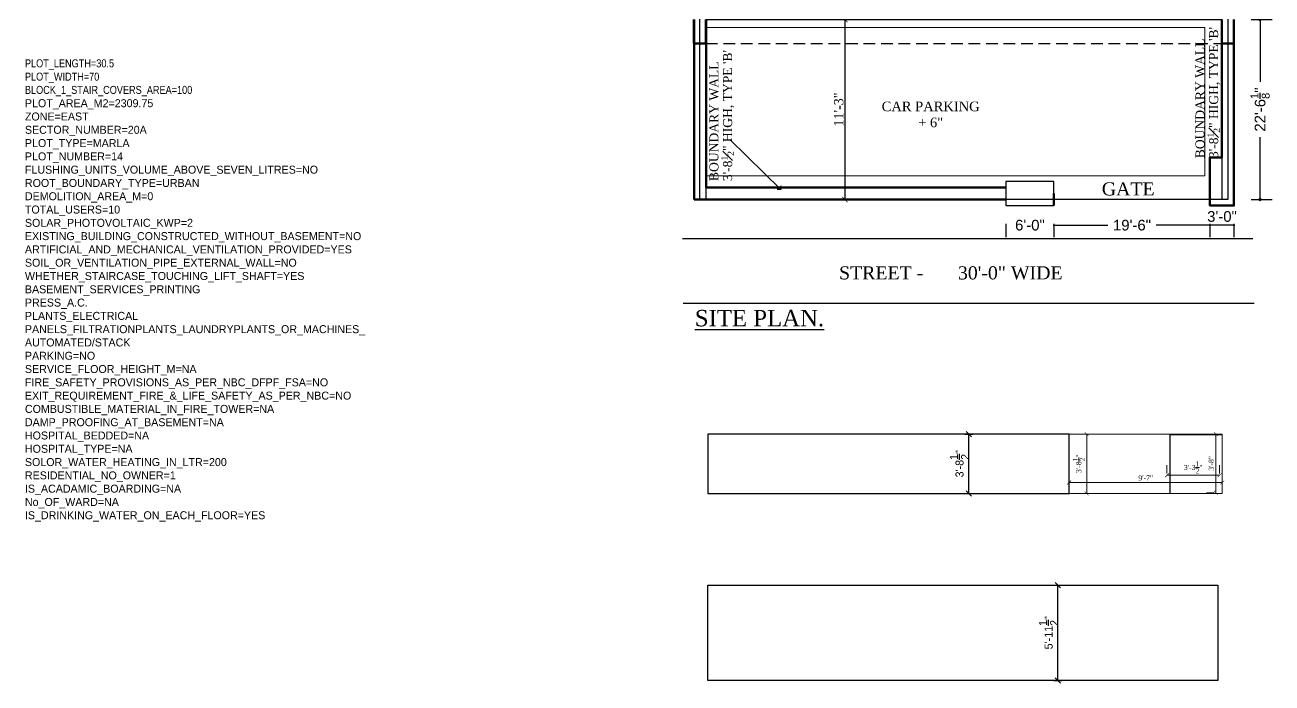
# Model space of a CAD drawing. Header units: feet. Extents: x -3489 to 100857, y -7396 to -4185.
# Drawn here: x 99899 to 100834, y -6189 to -5696 of the extents above; entities that cross this region are included whole.
import ezdxf
from ezdxf.enums import TextEntityAlignment as Align

# ---------------------------------------------------------------- set-up
doc = ezdxf.new("R2010")
doc.units = ezdxf.units.FT
doc.header["$MEASUREMENT"] = 0
doc.linetypes.add('CENTER', pattern=[2, 1.25, -0.25, 0.25, -0.25])
doc.linetypes.add('HIDDEN', pattern=[0.375, 0.25, -0.125])
for name, color, linetype, plot in [('BLK_1_LVL_0_FRONT_SETBACK', 2, 'Continuous', False), ('COMPOUNDWALL', 4, 'Continuous', False), ('PLAN_INFO', 1, 'Continuous', False), ('PLOT_BOUNDARY', 70, 'Continuous', False)]:
    doc.layers.add(name, color=color, linetype=linetype, plot=plot)
for name, color, linetype in [('DIMENSIONS', 7, 'Continuous'), ('DOOR', 175, 'Continuous'), ('PROJECTION', 7, 'HIDDEN'), ('TEXT', 5, 'Continuous'), ('WALL', 1, 'Continuous')]:
    doc.layers.add(name, color=color, linetype=linetype)
for name, color, linetype, lineweight in [('MAIN_GATE', 7, 'Continuous', 0), ('OPEN_PARKING', 7, 'Continuous', 0), ('WICKET_GATE', 7, 'Continuous', 0)]:
    doc.layers.add(name, color=color, linetype=linetype, lineweight=lineweight)
doc.styles.add('33', font='arial.ttf', dxfattribs={"height": 8})
doc.styles.add('SHABNAM', font='times.ttf')
doc.styles.add('VEENU', font='times.ttf')
doc.styles.add('VINOD', font='times.ttf')
doc.dimstyles.new('arrow', dxfattribs={"dimtxt": 6, "dimasz": 4, "dimexe": 3, "dimexo": 6, "dimgap": 0, "dimtad": 1, "dimzin": 3, "dimdsep": 46, "dimlunit": 4, "dimtxsty": 'Standard', "dimblk": 'OBLIQUE', "dimcen": 12, "dimclrd": 7, "dimclre": 256, "dimclrt": 7, "dimadec": 0, "dimazin": 0, "dimtfac": 1, "dimtofl": 0, "dimtmove": 0, "dimatfit": 3, "dimfxl": 3, "dimfxlon": 1, "dimtolj": 1, "dimtzin": 0, "dimlwd": -1, "dimlwe": -1, "dimarcsym": 0})
doc.dimstyles.get("Standard").update_dxf_attribs({"dimtxt": 3.75, "dimasz": 2.875, "dimexe": 1.25, "dimexo": 7.5, "dimgap": 1.5, "dimtad": 1, "dimdec": 1, "dimzin": 3, "dimdsep": 46, "dimlunit": 4, "dimtxsty": 'VINOD', "dimblk": 'ARCHTICK', "dimblk1": 'ARCHTICK', "dimblk2": 'ARCHTICK', "dimcen": 0.09, "dimclrd": 256, "dimclre": 256, "dimclrt": 256, "dimadec": 0, "dimazin": 0, "dimtfac": 1, "dimtdec": 1, "dimtofl": 0, "dimtmove": 2, "dimatfit": 3, "dimfxl": 2, "dimtolj": 1, "dimtzin": 0, "dimlwd": -1, "dimlwe": -1, "dimarcsym": 0})
doc.dimstyles.new('Standard$0', dxfattribs={"dimtxt": 9, "dimasz": 9, "dimexe": 9, "dimexo": 9, "dimgap": 4.8125, "dimtad": 0, "dimdec": 3, "dimzin": 3, "dimdsep": 46, "dimlunit": 4, "dimtxsty": '33', "dimblk": 'DOTSMALL', "dimblk1": 'ARCHTICK', "dimblk2": 'ARCHTICK', "dimcen": 0.09, "dimclrd": 256, "dimclre": 256, "dimclrt": 256, "dimadec": 0, "dimazin": 0, "dimtfac": 0.75, "dimtdec": 3, "dimtix": 1, "dimtofl": 0, "dimtmove": 2, "dimatfit": 3, "dimldrblk": 'DOTSMALL', "dimfxl": 1, "dimtolj": 1, "dimtzin": 0, "dimlwd": -1, "dimlwe": -1, "dimarcsym": 0})
doc.dimstyles.new('VINOD 1', dxfattribs={"dimtxt": 7, "dimasz": 4, "dimexe": 0.25, "dimexo": 2, "dimgap": 1, "dimtad": 1, "dimzin": 3, "dimdsep": 46, "dimlunit": 4, "dimtxsty": 'VINOD', "dimblk": 'ARCHTICK', "dimcen": 0.09, "dimclrd": 256, "dimclre": 256, "dimclrt": 256, "dimadec": 0, "dimazin": 0, "dimtfac": 1, "dimtofl": 0, "dimtmove": 2, "dimatfit": 3, "dimldrblk": 'OPEN90', "dimfxl": 0.25, "dimtolj": 1, "dimtzin": 0, "dimlwd": -1, "dimlwe": -1, "dimarcsym": 0})

# ---------------------------------------------------------------- blocks, each defined once
blk = doc.blocks.new('_DotSmall')
at = {"color": 0, "linetype": 'ByBlock', "const_width": 0.5}
blk.add_lwpolyline([(-0.0625, 0, 1), (0.0625, 0, 1)], format="xyb", close=True, dxfattribs=at)
blk = doc.blocks.new('*D48')
at = {"layer": 'Defpoints', "color": 0, "transparency": 16777216}
for p in [(100809.28, -5691.46), (100809.28, -5826.54), (100825.01, -5826.54)]:
    blk.add_point(p, dxfattribs=at)
at = {"layer": 'DIMENSIONS', "transparency": 16777216}
for p, q in [((100818.28, -5691.46), (100834.01, -5691.46)), ((100825.01, -5691.46), (100825.01, -5738.21)), ((100825.01, -5826.54), (100825.01, -5779.8)), ((100818.28, -5826.54), (100834.01, -5826.54))]:
    blk.add_line(p, q, dxfattribs=at)
at = {"layer": 'DIMENSIONS', "transparency": 16777216, "xscale": 4, "yscale": 4, "zscale": 4}
for p, rotation in [((100825.01, -5691.46), 90), ((100825.01, -5826.54), 270)]:
    blk.add_blockref('_DotSmall', p, dxfattribs=dict(at, rotation=rotation))
at = {"layer": 'DIMENSIONS', "lineweight": 25, "transparency": 16777216, "insert": (100825.01, -5759), "char_height": 8, "attachment_point": 5, "rotation": 90, "style": '33'}
blk.add_mtext('\\A1;22\'-6{\\H0.75x;\\S1/8;}"', dxfattribs=at)
blk = doc.blocks.new('_ArchTick')
at = {"color": 0, "linetype": 'ByBlock', "const_width": 0.15}
blk.add_lwpolyline([(-0.5, -0.5), (0.5, 0.5)], dxfattribs=at)
blk = doc.blocks.new('*D50')
at = {"layer": 'Defpoints', "color": 0, "transparency": 16777216}
for p in [(100787.47, -5835.77), (100805.47, -5835.77), (100787.47, -5845.77)]:
    blk.add_point(p, dxfattribs=at)
at = {"layer": 'DIMENSIONS', "transparency": 16777216}
for p, q in [((100787.47, -5844.77), (100787.47, -5854.77)), ((100805.47, -5845.77), (100787.47, -5845.77)), ((100805.47, -5844.77), (100805.47, -5854.77))]:
    blk.add_line(p, q, dxfattribs=at)
at = {"layer": 'DIMENSIONS', "transparency": 16777216, "xscale": 2.5, "yscale": 2.5, "zscale": 2.5, "rotation": 180}
blk.add_blockref('_DotSmall', (100787.47, -5845.77), dxfattribs=at)
at = {"layer": 'DIMENSIONS', "transparency": 16777216, "xscale": 2.5, "yscale": 2.5, "zscale": 2.5}
blk.add_blockref('_DotSmall', (100805.47, -5845.77), dxfattribs=at)
at = {"layer": 'DIMENSIONS', "lineweight": 25, "transparency": 16777216, "insert": (100796.47, -5839.27), "char_height": 8, "attachment_point": 5, "style": '33'}
blk.add_mtext('\\A1;3\'-0"', dxfattribs=at)
blk = doc.blocks.new('*D51')
at = {"layer": 'Defpoints', "color": 0, "transparency": 16777216}
for p in [(100670.47, -5835.77), (100787.47, -5835.77), (100670.47, -5845.77)]:
    blk.add_point(p, dxfattribs=at)
at = {"layer": 'DIMENSIONS', "transparency": 16777216}
for p, q in [((100670.47, -5844.77), (100670.47, -5854.77)), ((100670.47, -5845.77), (100710.79, -5845.77)), ((100787.47, -5845.77), (100747.15, -5845.77)), ((100787.47, -5844.77), (100787.47, -5854.77))]:
    blk.add_line(p, q, dxfattribs=at)
at = {"layer": 'DIMENSIONS', "transparency": 16777216, "xscale": 2.5, "yscale": 2.5, "zscale": 2.5, "rotation": 180}
blk.add_blockref('_DotSmall', (100670.47, -5845.77), dxfattribs=at)
at = {"layer": 'DIMENSIONS', "transparency": 16777216, "xscale": 2.5, "yscale": 2.5, "zscale": 2.5}
blk.add_blockref('_DotSmall', (100787.47, -5845.77), dxfattribs=at)
at = {"layer": 'DIMENSIONS', "lineweight": 25, "transparency": 16777216, "insert": (100728.97, -5845.77), "char_height": 8, "attachment_point": 5, "style": '33'}
blk.add_mtext('\\A1;19\'-6"', dxfattribs=at)
blk = doc.blocks.new('*D52')
at = {"layer": 'Defpoints', "color": 0, "transparency": 16777216}
for p in [(100634.47, -5835.77), (100670.47, -5835.77), (100634.47, -5845.77)]:
    blk.add_point(p, dxfattribs=at)
at = {"layer": 'DIMENSIONS', "transparency": 16777216}
for p, q in [((100634.47, -5844.77), (100634.47, -5854.77)), ((100670.47, -5844.77), (100670.47, -5854.77))]:
    blk.add_line(p, q, dxfattribs=at)
at = {"layer": 'DIMENSIONS', "lineweight": 25, "transparency": 16777216, "insert": (100652.47, -5845.77), "char_height": 8, "attachment_point": 5, "style": '33'}
blk.add_mtext('\\A1;6\'-0"', dxfattribs=at)
blk = doc.blocks.new('_Open90')
at = {"color": 0, "linetype": 'ByBlock', "lineweight": -2}
for p, q in [((0, 0), (-1, 0)), ((-0.5, 0.5), (0, 0)), ((0, 0), (-0.5, -0.5))]:
    blk.add_line(p, q, dxfattribs=at)
blk = doc.blocks.new('*D187')
at = {"layer": 'BLK_1_LVL_0_FRONT_SETBACK', "linetype": 'CENTER', "transparency": 16777216}
for p, q in [((100513.68, -5691.46), (100513.43, -5691.46)), ((100513.68, -5826.54), (100513.43, -5826.54))]:
    blk.add_line(p, q, dxfattribs=at)
at = {"layer": 'BLK_1_LVL_0_FRONT_SETBACK', "transparency": 16777216}
blk.add_line((100513.68, -5691.46), (100513.68, -5826.54), dxfattribs=at)
at = {"layer": 'Defpoints', "color": 0, "transparency": 16777216}
for p in [(100513.68, -5691.46), (100513.68, -5826.54), (100513.68, -5826.54)]:
    blk.add_point(p, dxfattribs=at)
at = {"layer": 'BLK_1_LVL_0_FRONT_SETBACK', "transparency": 16777216, "xscale": 4, "yscale": 4, "zscale": 4}
for p, rotation in [((100513.68, -5691.46), 90), ((100513.68, -5826.54), 270)]:
    blk.add_blockref('_ArchTick', p, dxfattribs=dict(at, rotation=rotation))
at = {"layer": 'BLK_1_LVL_0_FRONT_SETBACK', "transparency": 16777216, "insert": (100509.12, -5759), "char_height": 7, "attachment_point": 5, "rotation": 90, "style": 'VINOD'}
blk.add_mtext('\\A1;11\'-3"', dxfattribs=at)
blk = doc.blocks.new('*D199')
at = {"layer": 'Defpoints', "color": 0, "transparency": 16777216}
for p in [(100695.01, -6002.49, 0), (100695.01, -6046.99, 0), (100695.01, -6046.99)]:
    blk.add_point(p, dxfattribs=at)
at = {"layer": 'MAIN_GATE', "transparency": 16777216}
for p, q in [((100695.01, -6002.49), (100695.01, -6046.99)), ((100702.51, -6002.49), (100696.26, -6002.49)), ((100702.51, -6046.99), (100696.26, -6046.99))]:
    blk.add_line(p, q, dxfattribs=at)
at = {"layer": 'MAIN_GATE', "transparency": 16777216, "xscale": 2.875, "yscale": 2.875, "zscale": 2.875}
for p, rotation in [((100695.01, -6002.49), 90), ((100695.01, -6046.99), 270)]:
    blk.add_blockref('_ArchTick', p, dxfattribs=dict(at, rotation=rotation))
at = {"layer": 'MAIN_GATE', "transparency": 16777216, "insert": (100689.11, -6024.74), "char_height": 3.75, "attachment_point": 5, "rotation": 90, "style": 'VINOD'}
blk.add_mtext('\\A1;3\'-8{\\H1x;\\S1/2;}"', dxfattribs=at)
blk = doc.blocks.new('*D200')
at = {"layer": 'Defpoints', "color": 0, "transparency": 16777216}
for p in [(100681.87, -6029.87, 0), (100796.66, -6029.87), (100796.66, -6038.84)]:
    blk.add_point(p, dxfattribs=at)
at = {"layer": 'MAIN_GATE', "transparency": 16777216}
for p, q in [((100681.87, -6037.37), (100681.87, -6040.09)), ((100681.87, -6038.84), (100796.66, -6038.84)), ((100796.66, -6037.37), (100796.66, -6040.09))]:
    blk.add_line(p, q, dxfattribs=at)
at = {"layer": 'MAIN_GATE', "transparency": 16777216, "xscale": 2.875, "yscale": 2.875, "zscale": 2.875, "rotation": 180}
blk.add_blockref('_ArchTick', (100681.87, -6038.84), dxfattribs=at)
at = {"layer": 'MAIN_GATE', "transparency": 16777216, "xscale": 2.875, "yscale": 2.875, "zscale": 2.875}
blk.add_blockref('_ArchTick', (100796.66, -6038.84), dxfattribs=at)
at = {"layer": 'MAIN_GATE', "transparency": 16777216, "insert": (100739.26, -6035.43), "char_height": 3.75, "attachment_point": 5, "style": 'VINOD'}
blk.add_mtext('\\A1;9\'-7"', dxfattribs=at)
blk = doc.blocks.new('*D197')
at = {"layer": 'Defpoints', "color": 0, "transparency": 16777216}
for p in [(100755.22, -6033.37), (100794.57, -6033.37), (100794.57, -6033.37)]:
    blk.add_point(p, dxfattribs=at)
at = {"layer": 'WICKET_GATE', "transparency": 16777216}
for p, q in [((100755.22, -6025.87), (100755.22, -6032.12)), ((100794.57, -6025.87), (100794.57, -6032.12)), ((100755.22, -6033.37), (100794.57, -6033.37))]:
    blk.add_line(p, q, dxfattribs=at)
at = {"layer": 'WICKET_GATE', "transparency": 16777216, "xscale": 2.875, "yscale": 2.875, "zscale": 2.875, "rotation": 180}
blk.add_blockref('_ArchTick', (100755.22, -6033.37), dxfattribs=at)
at = {"layer": 'WICKET_GATE', "transparency": 16777216, "xscale": 2.875, "yscale": 2.875, "zscale": 2.875}
blk.add_blockref('_ArchTick', (100794.57, -6033.37), dxfattribs=at)
at = {"layer": 'WICKET_GATE', "transparency": 16777216, "insert": (100774.9, -6027.47), "char_height": 3.75, "attachment_point": 5, "style": 'VINOD'}
blk.add_mtext('\\A1;3\'-3{\\H1x;\\S1/2;}"', dxfattribs=at)
blk = doc.blocks.new('*D198')
at = {"layer": 'Defpoints', "color": 0, "transparency": 16777216}
for p in [(100792.29, -6002.44), (100791.85, -6046.44), (100792.29, -6046.44)]:
    blk.add_point(p, dxfattribs=at)
at = {"layer": 'WICKET_GATE', "transparency": 16777216}
for p, q in [((100784.79, -6002.44), (100790.6, -6002.44)), ((100791.85, -6002.44), (100791.85, -6046.44)), ((100784.79, -6046.44), (100790.6, -6046.44))]:
    blk.add_line(p, q, dxfattribs=at)
at = {"layer": 'WICKET_GATE', "transparency": 16777216, "xscale": 2.875, "yscale": 2.875, "zscale": 2.875}
for p, rotation in [((100791.85, -6002.44), 90), ((100791.85, -6046.44), 270)]:
    blk.add_blockref('_ArchTick', p, dxfattribs=dict(at, rotation=rotation))
at = {"layer": 'WICKET_GATE', "transparency": 16777216, "insert": (100788.44, -6024.44), "char_height": 3.75, "attachment_point": 5, "rotation": 90, "style": 'VINOD'}
blk.add_mtext('\\A1;3\'-8"', dxfattribs=at)
blk = doc.blocks.new('_Oblique')
at = {"layer": 'DOOR', "color": 0, "lineweight": -2}
blk.add_line((-0.5, -0.5), (0.5, 0.5), dxfattribs=at)
blk = doc.blocks.new('*D201')
at = {"layer": 'COMPOUNDWALL', "transparency": 16777216}
for p, q in [((100670.47, -6115.75), (100676.47, -6115.75)), ((100670.47, -6187.25), (100676.47, -6187.25))]:
    blk.add_line(p, q, dxfattribs=at)
at = {"layer": 'COMPOUNDWALL', "color": 7, "transparency": 16777216}
blk.add_line((100673.47, -6187.25), (100673.47, -6115.75), dxfattribs=at)
at = {"layer": 'Defpoints', "color": 0, "transparency": 16777216}
for p in [(100630.63, -6115.75), (100673.47, -6115.75), (100630.63, -6187.25)]:
    blk.add_point(p, dxfattribs=at)
at = {"layer": 'COMPOUNDWALL', "color": 7, "transparency": 16777216, "xscale": 4, "yscale": 4, "zscale": 4}
for p, rotation in [((100673.47, -6115.75), 90), ((100673.47, -6187.25), 270)]:
    blk.add_blockref('_Oblique', p, dxfattribs=dict(at, rotation=rotation))
at = {"layer": 'COMPOUNDWALL', "color": 7, "transparency": 16777216, "insert": (100666.47, -6151.5), "char_height": 6, "attachment_point": 5, "rotation": 90}
blk.add_mtext('\\A1;5\'-11{\\H1x;\\S1/2;}"', dxfattribs=at)
blk = doc.blocks.new('*D202')
at = {"layer": 'COMPOUNDWALL', "transparency": 16777216}
for p, q in [((100603.66, -6002.47), (100609.66, -6002.47)), ((100603.66, -6046.99), (100609.66, -6046.99))]:
    blk.add_line(p, q, dxfattribs=at)
at = {"layer": 'COMPOUNDWALL', "color": 7, "transparency": 16777216}
blk.add_line((100606.66, -6046.99), (100606.66, -6002.47), dxfattribs=at)
at = {"layer": 'Defpoints', "color": 0, "transparency": 16777216}
for p in [(100479.91, -6002.47), (100606.66, -6002.47), (100479.99, -6046.99)]:
    blk.add_point(p, dxfattribs=at)
at = {"layer": 'COMPOUNDWALL', "color": 7, "transparency": 16777216, "xscale": 4, "yscale": 4, "zscale": 4}
for p, rotation in [((100606.66, -6002.47), 90), ((100606.66, -6046.99), 270)]:
    blk.add_blockref('_Oblique', p, dxfattribs=dict(at, rotation=rotation))
at = {"layer": 'COMPOUNDWALL', "color": 7, "transparency": 16777216, "insert": (100599.66, -6024.73), "char_height": 6, "attachment_point": 5, "rotation": 90}
blk.add_mtext('\\A1;3\'-8{\\H1x;\\S1/2;}"', dxfattribs=at)

msp = doc.modelspace()

# ---------------------------------------------------------------- linework, layer by layer
msp.add_line((100757.30288, -6002.99478, 0), (100757.30288, -6046.99478, 0))
msp.add_lwpolyline([(100670.46854, -5831.04468), (100670.46854, -5813.04468), (100634.46854, -5813.04468), (100634.46854, -5831.04468), (100670.46854, -5831.04468)])
at = {"elevation": 0}
msp.add_lwpolyline([(100681.86941, -6002.49478), (100411.07274, -6002.49478), (100411.07274, -6046.99478), (100681.86941, -6046.99478)], close=True, dxfattribs=at)
msp.add_lwpolyline([(100411.07274, -6115.75228), (100793.28724, -6115.75228), (100793.28724, -6187.25228), (100411.07274, -6187.25228)], close=True)
at = {"layer": 'BLK_1_LVL_0_FRONT_SETBACK'}
msp.add_lwpolyline([(100409.62854, -5691.46468), (100796.38854, -5691.46468), (100796.38854, -5826.54468), (100409.62854, -5826.54468)], close=True, dxfattribs=at)
at = {"layer": 'MAIN_GATE', "color": 1, "elevation": 0}
msp.add_lwpolyline([(100681.86941, -6002.49478), (100796.65732, -6002.49478), (100796.65732, -6046.99478), (100681.86941, -6046.99478), (100681.86941, -6002.49478)], close=True, dxfattribs=at)
at = {"layer": 'OPEN_PARKING'}
msp.add_lwpolyline([(100409.62854, -5697.35212), (100783.49656, -5697.35212), (100783.49656, -5808.60954), (100409.62854, -5808.60954)], close=True, dxfattribs=at)
at = {"layer": 'PLOT_BOUNDARY'}
msp.add_lwpolyline([(100405.04854, -4986.46468), (100800.96854, -4986.46468), (100800.96854, -5826.54468), (100405.04854, -5826.54468)], close=True, dxfattribs=at)
at = {"layer": 'PROJECTION', "ltscale": 35}
msp.add_line((100409.54854, -5709.46468), (100796.38854, -5709.46468), dxfattribs=at)
at = {"layer": 'WALL', "lineweight": 70}
for p, q in [((100400.62854, -5826.54468), (100400.62854, -5691.46468)), ((100409.62854, -5691.46468), (100409.62854, -5817.38468)), ((100409.62854, -5817.38468), (100634.46854, -5817.38468)), ((100670.46854, -5821.88468), (100670.46854, -5831.04468)), ((100634.46854, -5826.54468), (100400.62854, -5826.54468))]:
    msp.add_line(p, q, dxfattribs=at)
at = {"layer": 'WALL', "ltscale": 200}
msp.add_line((100796.38854, -5709.46468), (100805.38854, -5709.46468), dxfattribs=at)
at = {"layer": 'WALL'}
for p, q in [((100392.00958, -5855.84108), (100819.54646, -5855.84108)), ((100392.45351, -5904.23413), (100820.49703, -5904.23413))]:
    msp.add_line(p, q, dxfattribs=at)
at = {"layer": 'WALL', "lineweight": 70}
for points in [[(100409.54854, -5691.46468), (100409.54854, -5709.46468), (100400.54854, -5709.46468), (100400.54854, -5691.46468)], [(100409.54854, -5691.46468), (100409.54854, -5709.46468), (100400.54854, -5709.46468), (100400.54854, -5691.46468)], [(100805.46854, -5691.46468), (100805.46854, -5831.04468), (100787.46854, -5831.04468), (100787.46854, -5794.88468), (100796.46854, -5794.88468), (100796.46854, -5691.46468)], [(100805.38854, -5691.46468), (100805.38854, -5709.46468), (100796.38854, -5709.46468), (100796.38854, -5691.46468)]]:
    msp.add_lwpolyline(points, dxfattribs=at)
at = {"layer": 'WICKET_GATE', "elevation": 0}
msp.add_lwpolyline([(100757.30288, -6002.99478), (100796.65732, -6002.99478), (100796.65732, -6046.99478), (100757.30288, -6046.99478)], close=True, dxfattribs=at)

# ---------------------------------------------------------------- texts
at = {"layer": 'PLAN_INFO', "insert": (99898.902, -5721.33454), "char_height": 5.9816, "attachment_point": 1}
msp.add_mtext_dynamic_manual_height_columns('{\\fArial Narrow|b0|i0|c0|p34;PLOT_LENGTH=30.5\\PPLOT_WIDTH=70\\PBLOCK_1_STAIR_COVERS_AREA=100}\\PPLOT_AREA_M2=2309.75\\PZONE=EAST\\PSECTOR_NUMBER=20A\\PPLOT_TYPE=MARLA\\PPLOT_NUMBER=14\\PFLUSHING_UNITS_VOLUME_ABOVE_SEVEN_LITRES=NO\\PROOT_BOUNDARY_TYPE=URBAN\\PDEMOLITION_AREA_M=0\\PTOTAL_USERS=10\\PSOLAR_PHOTOVOLTAIC_KWP=2\\PEXISTING_BUILDING_CONSTRUCTED_WITHOUT_BASEMENT=NO\\PARTIFICIAL_AND_MECHANICAL_VENTILATION_PROVIDED=YES\\PSOIL_OR_VENTILATION_PIPE_EXTERNAL_WALL=NO\\PWHETHER_STAIRCASE_TOUCHING_LIFT_SHAFT=YES\\PBASEMENT_SERVICES_PRINTING PRESS_A.C. PLANTS_ELECTRICAL PANELS_FILTRATIONPLANTS_LAUNDRYPLANTS_OR_MACHINES_ AUTOMATED/STACK PARKING=NO\\PSERVICE_FLOOR_HEIGHT_M=NA\\PFIRE_SAFETY_PROVISIONS_AS_PER_NBC_DFPF_FSA=NO\\PEXIT_REQUIREMENT_FIRE_&_LIFE_SAFETY_AS_PER_NBC=NO\\PCOMBUSTIBLE_MATERIAL_IN_FIRE_TOWER=NA\\PDAMP_PROOFING_AT_BASEMENT=NA\\PHOSPITAL_BEDDED=NA  \\PHOSPITAL_TYPE=NA\\PSOLOR_WATER_HEATING_IN_LTR=200\\PRESIDENTIAL_NO_OWNER=1\\PIS_ACADAMIC_BOARDING=NA\\PNo_OF_WARD=NA  \\PIS_DRINKING_WATER_ON_EACH_FLOOR=YES', width=89.9906633, gutter_width=5, heights=[373.89921], dxfattribs=at)
at = {"layer": 'TEXT', "color": 5, "style": 'VEENU'}
for s, height, p in [('GATE', 9.834841, (100726.1475, -5818.5456)), ('STREET -       30\'-0" WIDE', 9.8348405, (100593.1475, -5881.5456)), ('%%USITE PLAN.', 12.2935506, (100449.66768, -5915.52708))]:
    msp.add_text(s, height=height, dxfattribs=at).set_placement(p, align=Align.MIDDLE)
at = {"layer": 'TEXT', "char_height": 6.7479885, "width": 244.9274347, "rotation": 90, "style": 'SHABNAM'}
for s, insert, attachment_point in [('\\A1;3\'-8{\\H0.7x;\\S1#2;}" HIGH, TYPE \'B\'', (100785.49634, -5746.20716), 2), ('BOUNDARY WALL', (100783.49656, -5750.63873), 8), ('\\A1;3\'-8{\\H0.7x;\\S1#2;}" HIGH, TYPE \'B\'', (100421.04678, -5763.52605), 2), ('BOUNDARY WALL', (100419.04689, -5767.76335), 8)]:
    msp.add_mtext(s, dxfattribs=dict(at, insert=insert, attachment_point=attachment_point))
at = {"layer": 'TEXT', "color": 5, "lineweight": 25, "insert": (100578.03076, -5753.04732), "char_height": 7.2, "width": 265.8001418, "attachment_point": 2, "style": 'VINOD'}
msp.add_mtext('CAR PARKING \\P+ 6"', dxfattribs=at)

# ---------------------------------------------------------------- dimensions: what is measured, and where the dimension line sits
at = {"layer": 'BLK_1_LVL_0_FRONT_SETBACK', "color": 2}
dim = msp.add_linear_dim(base=(100513.68006, -5826.54468), p1=(100513.68006, -5691.46468), p2=(100513.68006, -5826.54468), angle=90, dimstyle='VINOD 1', override={"dimfxl": 1.5, "dimfxlon": 1}, dxfattribs=at)
dim.commit()
dim.dimension.update_dxf_attribs({"geometry": '*D187', "text_midpoint": (100509.11949, -5759.00468)})
at = {"layer": 'COMPOUNDWALL', "color": 1}
dim = msp.add_linear_dim(base=(100606.66472, -6002.47478, 0), p1=(100479.98704, -6046.99478, 0), p2=(100479.91317, -6002.47478, 0), angle=90, dimstyle='arrow', dxfattribs=at)
dim.commit()
dim.dimension.update_dxf_attribs({"geometry": '*D202', "text_midpoint": (100599.66472, -6024.73478, 0)})
at = {"layer": 'COMPOUNDWALL', "color": 2}
dim = msp.add_linear_dim(base=(100673.46717, -6115.75228), p1=(100630.63355, -6187.25228), p2=(100630.63355, -6115.75228), angle=90, dimstyle='arrow', dxfattribs=at)
dim.commit()
dim.dimension.update_dxf_attribs({"geometry": '*D201', "text_midpoint": (100666.46717, -6151.50228)})
at = {"layer": 'DIMENSIONS', "lineweight": 25}
for base, p1, p2, angle, override, picture, middle in [((100825.00868, -5826.54468), (100809.2757, -5691.46468), (100809.2757, -5826.54468), 90, {"dimtxt": 6, "dimasz": 4, "dimlfac": 2}, '*D48', (100825.00868, -5759.00468)), ((100634.46854, -5845.76703), (100670.46854, -5835.76997), (100634.46854, -5835.76997), 180, {"dimtxt": 4, "dimasz": 2.5, "dimlfac": 2}, '*D52', (100652.46854, -5845.76703)), ((100670.46854, -5845.76703), (100787.46854, -5835.76997), (100670.46854, -5835.76997), 180, {"dimtxt": 4, "dimasz": 2.5, "dimlfac": 2}, '*D51', (100728.96854, -5845.76703))]:
    dim = msp.add_linear_dim(base=base, p1=p1, p2=p2, angle=angle, dimstyle='Standard$0', override=override, dxfattribs=at)
    dim.commit()
    dim.dimension.update_dxf_attribs({"geometry": picture, "text_midpoint": middle})
dim = msp.add_linear_dim(base=(100787.46854, -5845.76703), p1=(100805.46854, -5835.76997), p2=(100787.46854, -5835.76997), angle=180, dimstyle='Standard$0', override={"dimtxt": 4, "dimasz": 2.5, "dimlfac": 2}, dxfattribs=at)
dim.commit()
dim.dimension.update_dxf_attribs({"geometry": '*D50', "text_midpoint": (100796.46854, -5839.26996), "dimtype": 160})
at = {"layer": 'MAIN_GATE', "color": 1}
dim = msp.add_linear_dim(base=(100695.00565, -6046.99478), p1=(100695.00565, -6002.49478, 0), p2=(100695.00565, -6046.99478, 0), angle=90, dimstyle='Standard', dxfattribs=at)
dim.commit()
dim.dimension.update_dxf_attribs({"geometry": '*D199', "text_midpoint": (100689.10632, -6024.74478)})
at = {"layer": 'MAIN_GATE', "color": 2}
dim = msp.add_linear_dim(base=(100796.65732, -6038.83948), p1=(100681.86941, -6029.87173, 0), p2=(100796.65732, -6029.87173), dimstyle='Standard', dxfattribs=at)
dim.commit()
dim.dimension.update_dxf_attribs({"geometry": '*D200', "text_midpoint": (100739.26337, -6035.42663)})
at = {"layer": 'WICKET_GATE', "color": 1}
dim = msp.add_linear_dim(base=(100791.84974, -6046.43781), p1=(100792.29308, -6002.43781), p2=(100792.29308, -6046.43781), angle=90, dimstyle='Standard', dxfattribs=at)
dim.commit()
dim.dimension.update_dxf_attribs({"geometry": '*D198', "text_midpoint": (100788.4423, -6024.43781)})
at = {"layer": 'WICKET_GATE', "color": 2}
dim = msp.add_linear_dim(base=(100794.57261, -6033.36803), p1=(100755.21818, -6033.36803), p2=(100794.57261, -6033.36803), dimstyle='Standard', dxfattribs=at)
dim.commit()
dim.dimension.update_dxf_attribs({"geometry": '*D197', "text_midpoint": (100774.8954, -6027.46869)})

# ---------------------------------------------------------------- leaders
at = {"layer": 'WALL'}
msp.add_leader([(100465.81048, -5819.03736), (100427.40612, -5781.46357)], dimstyle='VINOD 1', override={"dimgap": 1, "dimtad": 0, "dimfxl": 0.18, "dimfxlon": 1}, dxfattribs=at)

doc.saveas('drawing.dxf')
